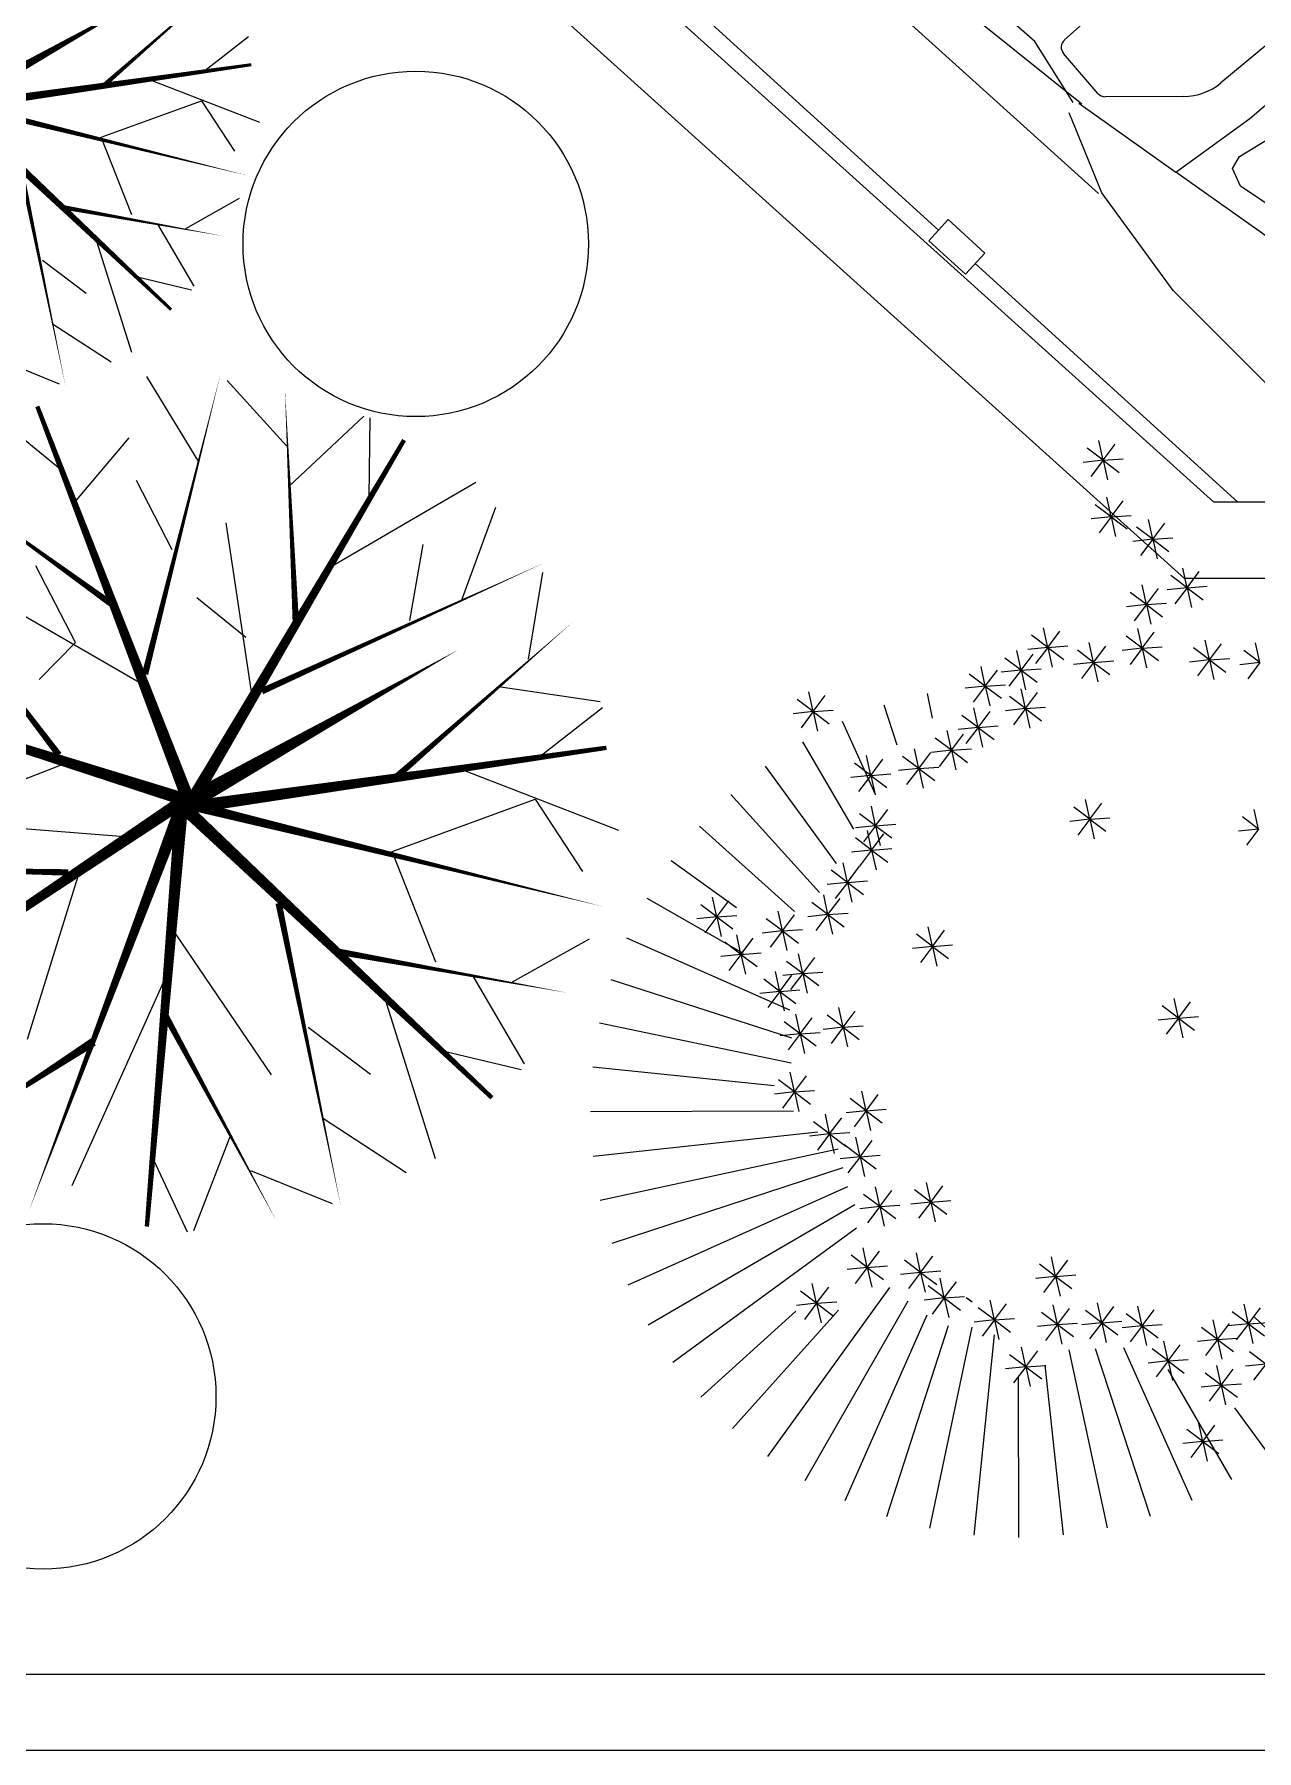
# Model space of a CAD drawing. Header units: millimetres. Extents: x 4849 to 12923, y -7542 to -986.
# Drawn here: x 6697.8 to 7017.9, y -7403.1 to -6953.6 of the extents above; entities that cross this region are included whole.
import ezdxf

# ---------------------------------------------------------------- set-up
doc = ezdxf.new("R2010")
doc.units = ezdxf.units.MM
for name, color, linetype in [('Arbustos', 82, 'Continuous'), ('muba', 32, 'Continuous'), ('mue', 31, 'Continuous'), ('mur', 7, 'Continuous'), ('Pav', 9, 'Continuous')]:
    doc.layers.add(name, color=color, linetype=linetype)

# ---------------------------------------------------------------- blocks, each defined once
blk = doc.blocks.new('a6')
at = {"layer": 'Arbustos'}
for points in [[(-0.5865, 1.548), (-0.6188, 1.5897)], [(-0.5865, 1.548), (-0.5761, 1.5997)], [(-0.5865, 1.548), (-0.5407, 1.5741)], [(-0.5865, 1.548), (-0.6382, 1.5584)], [(-0.5865, 1.548), (-0.6314, 1.5204)], [(-0.5865, 1.548), (-0.5969, 1.4963)], [(-0.5865, 1.548), (-0.5538, 1.5066)], [(-0.5865, 1.548), (-0.5348, 1.5376)], [(-0.5035, 1.4234), (-0.5359, 1.465)], [(-0.5035, 1.4234), (-0.4932, 1.4751)], [(-0.5035, 1.4234), (-0.4577, 1.4495)], [(-0.3799, 1.4174), (-0.4123, 1.4591)], [(-0.3799, 1.4174), (-0.3696, 1.4692)], [(-0.3799, 1.4174), (-0.3341, 1.4436)], [(-0.5035, 1.4234), (-0.5552, 1.4337)], [(-0.5035, 1.4234), (-0.5484, 1.3957)], [(-0.5035, 1.4234), (-0.5139, 1.3716)], [(-0.5035, 1.4234), (-0.4709, 1.3819)], [(-0.5035, 1.4234), (-0.4518, 1.413)], [(-0.3799, 1.4174), (-0.4317, 1.4278)], [(-0.3799, 1.4174), (-0.4248, 1.3898)], [(-0.3799, 1.4174), (-0.3903, 1.3657)], [(-0.3799, 1.4174), (-0.3282, 1.4071)], [(-0.3799, 1.4174), (-0.3473, 1.376)], [(-0.244, 1.3419), (-0.2336, 1.3936)], [(-0.244, 1.3419), (-0.2957, 1.3523)], [(-0.244, 1.3419), (-0.2763, 1.3836)], [(-0.244, 1.3419), (-0.1981, 1.3681)], [(-0.3209, 1.2559), (-0.3105, 1.3076)], [(-0.244, 1.3419), (-0.2889, 1.3143)], [(-0.244, 1.3419), (-0.2543, 1.2902)], [(-0.244, 1.3419), (-0.2113, 1.3005)], [(-0.244, 1.3419), (-0.1922, 1.3316)], [(-0.3209, 1.2559), (-0.3726, 1.2663)], [(-0.3209, 1.2559), (-0.3532, 1.2976)], [(-0.3209, 1.2559), (-0.275, 1.282)], [(0.0126, 1.2473), (-0.0197, 1.289)], [(-0.3209, 1.2559), (-0.3658, 1.2283)], [(-0.3209, 1.2559), (-0.3312, 1.2042)], [(-0.3209, 1.2559), (-0.2691, 1.2455)], [(-0.3209, 1.2559), (-0.2882, 1.2145)], [(-0.1092, 1.1969), (-0.1416, 1.2386)], [(-0.1092, 1.1969), (-0.0989, 1.2486)], [(-0.1092, 1.1969), (-0.0634, 1.223)], [(0.0126, 1.2473), (-0.0391, 1.2577)], [(0.0126, 1.2473), (-0.0323, 1.2197)], [(0.0126, 1.2473), (0.0023, 1.1956)], [(-0.2815, 1.1482), (-0.3138, 1.1899)], [(-0.2815, 1.1482), (-0.2711, 1.2)], [(-0.2815, 1.1482), (-0.2357, 1.1744)], [(-0.1092, 1.1969), (-0.1609, 1.2072)], [(-0.1092, 1.1969), (-0.1541, 1.1692)], [(-0.1092, 1.1969), (-0.1196, 1.1452)], [(-0.1092, 1.1969), (-0.0766, 1.1555)], [(-0.1092, 1.1969), (-0.0575, 1.1865)], [(-0.2815, 1.1482), (-0.3332, 1.1586)], [(-0.2815, 1.1482), (-0.3264, 1.1206)], [(-0.2815, 1.1482), (-0.2918, 1.0965)], [(-0.2815, 1.1482), (-0.2297, 1.1379)], [(-0.2815, 1.1482), (-0.2488, 1.1068)], [(-0.5056, 1.0434), (-0.538, 1.0851)], [(-0.5056, 1.0434), (-0.4953, 1.0952)], [(-0.3804, 1.0599), (-0.4128, 1.1016)], [(-0.3804, 1.0599), (-0.3701, 1.1117)], [(-0.3804, 1.0599), (-0.3346, 1.0861)], [(-0.5056, 1.0434), (-0.5573, 1.0538)], [(-0.5056, 1.0434), (-0.5505, 1.0158)], [(-0.5056, 1.0434), (-0.516, 0.9917)], [(-0.5056, 1.0434), (-0.4598, 1.0696)], [(-0.5056, 1.0434), (-0.4539, 1.0331)], [(-0.5056, 1.0434), (-0.473, 1.002)], [(-0.3804, 1.0599), (-0.4322, 1.0703)], [(-0.3804, 1.0599), (-0.4253, 1.0323)], [(-0.3804, 1.0599), (-0.3908, 1.0082)], [(-0.3804, 1.0599), (-0.3287, 1.0496)], [(-0.3804, 1.0599), (-0.3478, 1.0185)], [(-0.5428, 0.9594), (-0.5751, 1.0011)], [(-0.5428, 0.9594), (-0.5324, 1.0111)], [(-0.5428, 0.9594), (-0.5945, 0.9698)], [(-0.5428, 0.9594), (-0.5877, 0.9317)], [(-0.5428, 0.9594), (-0.5531, 0.9077)], [(-0.5428, 0.9594), (-0.4969, 0.9855)], [(-0.5428, 0.9594), (-0.491, 0.949)], [(-0.5428, 0.9594), (-0.5101, 0.918)], [(-0.6092, 0.8812), (-0.6415, 0.9229)], [(-0.6092, 0.8812), (-0.5988, 0.933)], [(-0.6092, 0.8812), (-0.5634, 0.9074)], [(-0.4888, 0.8738), (-0.5212, 0.9154)], [(-0.4888, 0.8738), (-0.4785, 0.9255)], [(-0.4888, 0.8738), (-0.443, 0.8999)], [(-0.6092, 0.8812), (-0.6609, 0.8916)], [(-0.6092, 0.8812), (-0.6541, 0.8536)], [(-0.6092, 0.8812), (-0.6196, 0.8295)], [(-0.6092, 0.8812), (-0.5575, 0.8709)], [(-0.6092, 0.8812), (-0.5765, 0.8398)], [(-0.4888, 0.8738), (-0.5405, 0.8841)], [(-0.4888, 0.8738), (-0.5337, 0.8461)], [(-0.4888, 0.8738), (-0.4992, 0.822)], [(-0.4888, 0.8738), (-0.4371, 0.8634)], [(-0.4888, 0.8738), (-0.4562, 0.8323)], [(0.1977, 0.8527), (0.1459, 0.863)], [(0.1977, 0.8527), (0.1653, 0.8944)], [(-0.5796, 0.7755), (-0.6119, 0.8172)], [(-0.5796, 0.7755), (-0.5692, 0.8272)], [(0.1977, 0.8527), (0.1527, 0.825)], [(0.1977, 0.8527), (0.1873, 0.801)], [(-0.6974, 0.7463), (-0.7376, 0.7982)], [(-0.5796, 0.7755), (-0.6313, 0.7859)], [(-0.5796, 0.7755), (-0.6245, 0.7479)], [(-0.5796, 0.7755), (-0.59, 0.7238)], [(-0.5796, 0.7755), (-0.5338, 0.8017)], [(-0.5796, 0.7755), (-0.5279, 0.7652)], [(-0.5796, 0.7755), (-0.5469, 0.7341)], [(-0.7503, 0.6426), (-0.8262, 0.7218)], [(-0.6167, 0.6915), (-0.6491, 0.7332)], [(-0.6167, 0.6915), (-0.6064, 0.7432)], [(-0.2117, 0.6852), (-0.2441, 0.7269)], [(-0.2117, 0.6852), (-0.2013, 0.7369)], [(-0.987, 0.6265), (-0.9766, 0.6782)], [(-0.6167, 0.6915), (-0.6685, 0.7018)], [(-0.6167, 0.6915), (-0.6617, 0.6638)], [(-0.6167, 0.6915), (-0.6271, 0.6398)], [(-0.6167, 0.6915), (-0.5709, 0.7176)], [(-0.6167, 0.6915), (-0.5841, 0.65)], [(-0.6167, 0.6915), (-0.565, 0.6811)], [(-0.2117, 0.6852), (-0.2634, 0.6956)], [(-0.2117, 0.6852), (-0.2566, 0.6575)], [(-0.2117, 0.6852), (-0.2221, 0.6335)], [(-0.2117, 0.6852), (-0.1659, 0.7113)], [(-0.2117, 0.6852), (-0.179, 0.6438)], [(-0.2117, 0.6852), (-0.16, 0.6748)], [(-0.987, 0.6265), (-1.0387, 0.6368)], [(-0.987, 0.6265), (-1.0193, 0.6682)], [(-0.987, 0.6265), (-0.9411, 0.6526)], [(-0.746, 0.501), (-0.9063, 0.6367)], [(-0.6734, 0.6114), (-0.7058, 0.653)], [(-0.6734, 0.6114), (-0.6631, 0.6631)], [(-0.6734, 0.6114), (-0.6276, 0.6375)], [(-0.987, 0.6265), (-1.0319, 0.5988)], [(-0.987, 0.6265), (-0.9973, 0.5748)], [(-0.987, 0.6265), (-0.9543, 0.5851)], [(-0.987, 0.6265), (-0.9352, 0.6161)], [(-0.7789, 0.541), (-0.7686, 0.5927)], [(-0.6734, 0.6114), (-0.7251, 0.6217)], [(-0.6734, 0.6114), (-0.7183, 0.5837)], [(-0.6734, 0.6114), (-0.6838, 0.5596)], [(-0.6734, 0.6114), (-0.6217, 0.601)], [(-0.6734, 0.6114), (-0.6408, 0.5699)], [(-0.7579, 0.3943), (-0.9771, 0.5436)], [(-0.7789, 0.541), (-0.8306, 0.5514)], [(-0.7789, 0.541), (-0.8238, 0.5134)], [(-0.7789, 0.541), (-0.8113, 0.5827)], [(-0.7789, 0.541), (-0.7893, 0.4893)], [(-0.7789, 0.541), (-0.7331, 0.5672)], [(-0.7789, 0.541), (-0.7272, 0.5307)], [(-0.7789, 0.541), (-0.7463, 0.4996)], [(-0.7102, 0.4275), (-0.7426, 0.4692)], [(-0.7102, 0.4275), (-0.6999, 0.4792)], [(-0.7102, 0.4275), (-0.6644, 0.4536)], [(-0.7596, 0.2941), (-1.0378, 0.4436)], [(-0.7102, 0.4275), (-0.762, 0.4378)], [(-0.7102, 0.4275), (-0.7552, 0.3998)], [(-0.6922, 0.3656), (-0.7245, 0.4073)], [(-0.7102, 0.4275), (-0.7206, 0.3757)], [(-0.7102, 0.4275), (-0.6585, 0.4171)], [(-0.7102, 0.4275), (-0.6776, 0.386)], [(-0.6922, 0.3656), (-0.6818, 0.4174)], [(-0.6922, 0.3656), (-0.7439, 0.376)], [(-0.6922, 0.3656), (-0.7371, 0.338)], [(-0.6922, 0.3656), (-0.7025, 0.3139)], [(-0.6922, 0.3656), (-0.6463, 0.3918)], [(-0.6922, 0.3656), (-0.6404, 0.3553)], [(-0.6922, 0.3656), (-0.6595, 0.3242)], [(0.2221, 0.3156), (0.2325, 0.3673)], [(-0.767, 0.2066), (-1.0877, 0.3378)], [(0.2221, 0.3156), (0.1704, 0.3259)], [(0.2221, 0.3156), (0.1772, 0.2879)], [(0.2221, 0.3156), (0.1898, 0.3572)], [(0.2221, 0.3156), (0.2118, 0.2638)], [(0.2221, 0.3156), (0.2679, 0.3417)], [(0.2221, 0.3156), (0.2738, 0.3052)], [(0.2221, 0.3156), (0.2548, 0.2741)], [(-0.713, 0.2617), (-0.7647, 0.2721)], [(-0.713, 0.2617), (-0.7453, 0.3034)], [(-0.713, 0.2617), (-0.7026, 0.3134)], [(-0.713, 0.2617), (-0.6671, 0.2878)], [(-0.8047, 0.1336), (-1.1262, 0.2274)], [(-0.713, 0.2617), (-0.7579, 0.234)], [(-0.713, 0.2617), (-0.7233, 0.21)], [(-0.713, 0.2617), (-0.6612, 0.2513)], [(-0.713, 0.2617), (-0.6803, 0.2203)], [(-0.4395, 0.2069), (-0.4719, 0.2486)], [(-0.4395, 0.2069), (-0.4292, 0.2587)], [(-0.4395, 0.2069), (-0.3937, 0.2331)], [(-0.7224, 0.1638), (-0.7548, 0.2055)], [(-0.7224, 0.1638), (-0.7121, 0.2155)], [(-0.7224, 0.1638), (-0.6766, 0.1899)], [(-0.4395, 0.2069), (-0.4913, 0.2173)], [(-0.4395, 0.2069), (-0.4845, 0.1793)], [(-0.4395, 0.2069), (-0.4499, 0.1552)], [(-0.4395, 0.2069), (-0.3878, 0.1966)], [(-0.4395, 0.2069), (-0.4069, 0.1655)], [(-0.7224, 0.1638), (-0.7742, 0.1742)], [(-0.7224, 0.1638), (-0.7674, 0.1361)], [(-0.7224, 0.1638), (-0.7328, 0.1121)], [(-0.7224, 0.1638), (-0.6898, 0.1224)], [(-0.7224, 0.1638), (-0.6707, 0.1534)], [(-0.9463, 0.0762), (-1.1531, 0.1136)], [(-0.8116, 0.0736), (-0.8439, 0.1152)], [(-0.8116, 0.0736), (-0.8012, 0.1253)], [(-0.8116, 0.0736), (-0.7658, 0.0997)], [(-0.9823, 0.0329), (-1.0146, 0.0746)], [(-0.9823, 0.0329), (-0.9719, 0.0846)], [(-0.9823, 0.0329), (-0.9364, 0.059)], [(-0.8116, 0.0736), (-0.8633, 0.0839)], [(-0.8116, 0.0736), (-0.8565, 0.0459)], [(-0.8116, 0.0736), (-0.822, 0.0218)], [(-0.8116, 0.0736), (-0.7599, 0.0632)], [(-0.8116, 0.0736), (-0.7789, 0.0321)], [(-0.7154, -0.0039), (-0.705, 0.0478)], [(-0.9823, 0.0329), (-1.034, 0.0433)], [(-0.9823, 0.0329), (-1.0272, 0.0052)], [(-0.9823, 0.0329), (-0.9926, -0.0188)], [(-0.9823, 0.0329), (-0.9305, 0.0225)], [(-0.9823, 0.0329), (-0.9496, -0.0085)], [(-0.8828, -0.0286), (-0.9152, 0.0131)], [(-0.8828, -0.0286), (-0.8725, 0.0231)], [(-0.7154, -0.0039), (-0.7671, 0.0064)], [(-0.7154, -0.0039), (-0.7477, 0.0378)], [(-0.7154, -0.0039), (-0.6696, 0.0222)], [(-0.878, -0.024), (-1.1678, -0.0025)], [(-0.8828, -0.0286), (-0.9346, -0.0182)], [(-0.8828, -0.0286), (-0.9278, -0.0562)], [(-0.8828, -0.0286), (-0.8932, -0.0803)], [(-0.8828, -0.0286), (-0.837, -0.0025)], [(-0.8828, -0.0286), (-0.8311, -0.039)], [(-0.8828, -0.0286), (-0.8502, -0.07)], [(-0.7493, -0.072), (-0.7817, -0.0303)], [(-0.7154, -0.0039), (-0.7603, -0.0316)], [(-0.7493, -0.072), (-0.739, -0.0202)], [(-0.7154, -0.0039), (-0.7258, -0.0557)], [(-0.7154, -0.0039), (-0.6637, -0.0143)], [(-0.7154, -0.0039), (-0.6827, -0.0454)], [(-0.559, -0.0851), (-0.5913, -0.0435)], [(-0.559, -0.0851), (-0.5486, -0.0334)], [(-0.7493, -0.072), (-0.8011, -0.0616)], [(-0.7493, -0.072), (-0.7943, -0.0996)], [(-0.7493, -0.072), (-0.7597, -0.1237)], [(-0.7493, -0.072), (-0.7035, -0.0458)], [(-0.7493, -0.072), (-0.6976, -0.0823)], [(-0.7493, -0.072), (-0.7167, -0.1134)], [(-0.559, -0.0851), (-0.6107, -0.0748)], [(-0.559, -0.0851), (-0.6039, -0.1128)], [(-0.559, -0.0851), (-0.5693, -0.1369)], [(-0.559, -0.0851), (-0.5132, -0.059)], [(-0.559, -0.0851), (-0.5073, -0.0955)], [(-0.559, -0.0851), (-0.5263, -0.1266)], [(-0.704, -0.1052), (-1.1704, -0.1194)], [(-0.6531, -0.1494), (-0.6855, -0.1078)], [(-0.6531, -0.1494), (-0.6428, -0.0977)], [(-0.6531, -0.1494), (-0.6073, -0.1233)], [(-0.6675, -0.1689), (-1.1607, -0.2359)], [(-0.6531, -0.1494), (-0.7049, -0.1391)], [(-0.6531, -0.1494), (-0.6981, -0.1771)], [(-0.6531, -0.1494), (-0.6635, -0.2012)], [(-0.6531, -0.1494), (-0.6014, -0.1598)], [(-0.6531, -0.1494), (-0.6205, -0.1909)], [(-0.4104, -0.2563), (-0.4428, -0.2146)], [(-0.4104, -0.2563), (-0.4001, -0.2045)], [(-0.641, -0.229), (-1.1389, -0.3508)], [(-0.6006, -0.293), (-0.633, -0.2513)], [(-0.6006, -0.293), (-0.5903, -0.2413)], [(-0.6006, -0.293), (-0.5548, -0.2669)], [(-0.4104, -0.2563), (-0.4622, -0.2459)], [(-0.4104, -0.2563), (-0.4554, -0.2839)], [(-0.4104, -0.2563), (-0.4208, -0.308)], [(-0.4104, -0.2563), (-0.3646, -0.2301)], [(-0.4104, -0.2563), (-0.3587, -0.2666)], [(-0.4104, -0.2563), (-0.3778, -0.2977)], [(-0.6555, -0.3014), (-1.1052, -0.4628)], [(-0.6006, -0.293), (-0.6524, -0.2827)], [(-0.6006, -0.293), (-0.6455, -0.3207)], [(-0.6006, -0.293), (-0.611, -0.3447)], [(-0.6006, -0.293), (-0.5489, -0.3034)], [(-0.6006, -0.293), (-0.568, -0.3344)], [(-0.4703, -0.3524), (-0.5027, -0.3107)], [(-0.4703, -0.3524), (-0.46, -0.3006)], [(0.7333, -0.3273), (0.7009, -0.2857)], [(0.7333, -0.3273), (0.7436, -0.2756)], [(0.7333, -0.3273), (0.7791, -0.3012)], [(1.0184, -0.395), (0.7379, -0.3039)], [(-0.5811, -0.3397), (-1.06, -0.5707)], [(-0.4703, -0.3524), (-0.522, -0.342)], [(-0.4703, -0.3524), (-0.5152, -0.38)], [(-0.4703, -0.3524), (-0.4807, -0.4041)], [(-0.4703, -0.3524), (-0.4245, -0.3262)], [(-0.4703, -0.3524), (-0.4377, -0.3938)], [(-0.4703, -0.3524), (-0.4186, -0.3627)], [(-0.3727, -0.3719), (-0.405, -0.3303)], [(-0.3727, -0.3719), (-0.3623, -0.3202)], [(-0.3727, -0.3719), (-0.3268, -0.3458)], [(-0.1546, -0.399), (-0.187, -0.3573)], [(-0.1546, -0.399), (-0.1443, -0.3472)], [(0.6782, -0.3995), (0.6458, -0.3578)], [(0.6782, -0.3995), (0.6885, -0.3477)], [(0.7333, -0.3273), (0.6815, -0.317)], [(0.7333, -0.3273), (0.6883, -0.355)], [(0.7333, -0.3273), (0.7229, -0.3791)], [(0.7333, -0.3273), (0.785, -0.3377)], [(0.7333, -0.3273), (0.7659, -0.3688)], [(-0.5003, -0.3618), (-1.0037, -0.6732)], [(-0.4329, -0.379), (-0.9371, -0.7693)], [(-0.3727, -0.3719), (-0.4244, -0.3616)], [(-0.3727, -0.3719), (-0.4176, -0.3996)], [(-0.3727, -0.3719), (-0.383, -0.4237)], [(-0.3727, -0.3719), (-0.3209, -0.3823)], [(-0.3727, -0.3719), (-0.34, -0.4134)], [(-0.1546, -0.399), (-0.2063, -0.3886)], [(-0.1546, -0.399), (-0.1995, -0.4266)], [(-0.1546, -0.399), (-0.165, -0.4507)], [(-0.1546, -0.399), (-0.1088, -0.3728)], [(-0.1546, -0.399), (-0.1029, -0.4093)], [(-0.1546, -0.399), (-0.122, -0.4404)], [(0.2245, -0.4333), (0.1921, -0.3917)], [(0.2245, -0.4333), (0.2348, -0.3816)], [(0.4848, -0.4522), (0.4951, -0.4005)], [(0.6782, -0.3995), (0.6264, -0.3891)], [(0.6782, -0.3995), (0.6332, -0.4271)], [(0.6782, -0.3995), (0.6678, -0.4512)], [(0.6782, -0.3995), (0.724, -0.3733)], [(0.6782, -0.3995), (0.7299, -0.4098)], [(0.6782, -0.3995), (0.7108, -0.4409)], [(0.8197, -0.4029), (0.768, -0.3925)], [(0.8197, -0.4029), (0.7748, -0.4305)], [(0.8197, -0.4029), (0.8093, -0.4546)], [(-0.401, -0.4179), (-0.8608, -0.858)], [(-0.2699, -0.4674), (-0.3022, -0.4257)], [(-0.2699, -0.4674), (-0.2595, -0.4156)], [(-0.2699, -0.4674), (-0.2241, -0.4412)], [(0.2245, -0.4333), (0.1727, -0.423)], [(0.2245, -0.4333), (0.1796, -0.461)], [(0.2245, -0.4333), (0.2141, -0.4851)], [(0.2245, -0.4333), (0.2703, -0.4072)], [(0.2245, -0.4333), (0.2762, -0.4437)], [(0.2245, -0.4333), (0.2571, -0.4748)], [(0.3857, -0.4906), (0.3533, -0.4489)], [(0.3857, -0.4906), (0.396, -0.4388)], [(0.4848, -0.4522), (0.4331, -0.4418)], [(0.4848, -0.4522), (0.4524, -0.4105)], [(0.4848, -0.4522), (0.5306, -0.4261)], [(-0.3686, -0.4574), (-0.7756, -0.9381)], [(-0.3302, -0.4916), (-0.6825, -1.0089)], [(-0.2699, -0.4674), (-0.3216, -0.457)], [(-0.2699, -0.4674), (-0.3148, -0.495)], [(-0.2699, -0.4674), (-0.2802, -0.5191)], [(-0.2699, -0.4674), (-0.2182, -0.4777)], [(-0.2699, -0.4674), (-0.2372, -0.5088)], [(0.2834, -0.5449), (0.2937, -0.4932)], [(0.3857, -0.4906), (0.334, -0.4802)], [(0.3857, -0.4906), (0.3408, -0.5182)], [(0.3857, -0.4906), (0.3753, -0.5423)], [(0.3857, -0.4906), (0.4315, -0.4644)], [(0.3857, -0.4906), (0.4374, -0.5009)], [(0.3857, -0.4906), (0.4183, -0.532)], [(0.4848, -0.4522), (0.4399, -0.4799)], [(0.4848, -0.4522), (0.4744, -0.5039)], [(0.4848, -0.4522), (0.5365, -0.4626)], [(0.4848, -0.4522), (0.5174, -0.4936)], [(0.5858, -0.5057), (0.5535, -0.464)], [(0.5858, -0.5057), (0.5962, -0.454)], [(0.5858, -0.5057), (0.6316, -0.4796)], [(0.7387, -0.5031), (0.687, -0.4927)], [(0.7387, -0.5031), (0.7063, -0.4614)], [(0.7387, -0.5031), (0.749, -0.4513)], [(0.7387, -0.5031), (0.7845, -0.4769)], [(-0.0988, -0.5765), (-0.1311, -0.5348)], [(-0.0988, -0.5765), (-0.0884, -0.5248)], [(0.2834, -0.5449), (0.2317, -0.5346)], [(0.2834, -0.5449), (0.251, -0.5032)], [(0.2834, -0.5449), (0.3292, -0.5188)], [(0.4649, -0.5243), (0.7992, -0.8074)], [(0.5858, -0.5057), (0.5341, -0.4953)], [(0.5858, -0.5057), (0.5409, -0.5334)], [(0.5858, -0.5057), (0.5754, -0.5574)], [(0.5858, -0.5057), (0.6375, -0.5161)], [(0.5858, -0.5057), (0.6185, -0.5471)], [(0.5946, -0.5267), (0.87, -0.7143)], [(0.7387, -0.5031), (0.6938, -0.5307)], [(0.7387, -0.5031), (0.7283, -0.5548)], [(0.7387, -0.5031), (0.7904, -0.5134)], [(0.7387, -0.5031), (0.7713, -0.5445)], [(-0.3002, -0.5443), (-0.5825, -1.0696)], [(-0.2304, -0.625), (-0.2627, -0.5833)], [(-0.2304, -0.625), (-0.22, -0.5732)], [(-0.0988, -0.5765), (-0.1505, -0.5661)], [(-0.0988, -0.5765), (-0.1437, -0.6041)], [(-0.0988, -0.5765), (-0.1091, -0.6282)], [(-0.0988, -0.5765), (-0.0529, -0.5503)], [(-0.0988, -0.5765), (-0.047, -0.5868)], [(-0.0988, -0.5765), (-0.0661, -0.6179)], [(-0.0141, -0.6101), (-0.0464, -0.5684)], [(-0.0141, -0.6101), (-0.0037, -0.5583)], [(-0.0141, -0.6101), (0.0318, -0.5839)], [(0.1291, -0.6055), (0.0967, -0.5638)], [(0.1291, -0.6055), (0.1394, -0.5538)], [(0.1291, -0.6055), (0.1749, -0.5793)], [(0.2834, -0.5449), (0.2385, -0.5726)], [(0.2834, -0.5449), (0.273, -0.5966)], [(0.2834, -0.5449), (0.3351, -0.5553)], [(0.2834, -0.5449), (0.316, -0.5864)], [(0.3997, -0.5589), (0.719, -0.8925)], [(0.7956, -0.5417), (0.9307, -0.6143)], [(-0.2304, -0.625), (-0.2821, -0.6146)], [(-0.2304, -0.625), (-0.2753, -0.6526)], [(-0.2304, -0.625), (-0.2407, -0.6767)], [(-0.2304, -0.625), (-0.1845, -0.5988)], [(-0.2304, -0.625), (-0.1786, -0.6353)], [(-0.2304, -0.625), (-0.1977, -0.6664)], [(-0.0141, -0.6101), (-0.0658, -0.5997)], [(-0.0141, -0.6101), (-0.059, -0.6377)], [(-0.0141, -0.6101), (-0.0244, -0.6618)], [(-0.0141, -0.6101), (0.0377, -0.6204)], [(-0.0141, -0.6101), (0.0186, -0.6515)], [(0.0566, -0.5887), (0.0375, -0.5849)], [(0.0566, -0.5887), (0.0422, -0.5859)], [(0.1291, -0.6055), (0.0773, -0.5951)], [(0.1291, -0.6055), (0.0841, -0.6331)], [(0.1291, -0.6055), (0.1187, -0.6572)], [(0.1291, -0.6055), (0.1808, -0.6158)], [(0.1291, -0.6055), (0.1617, -0.6469)], [(0.2562, -0.6808), (0.2665, -0.6291)], [(0.3383, -0.5916), (0.6304, -0.9689)], [(0.7587, -0.6567), (0.7263, -0.6151)], [(0.7587, -0.6567), (0.769, -0.605)], [(-0.1552, -0.6471), (-0.2525, -1.1849)], [(-0.0962, -0.6589), (-0.1365, -1.1996)], [(-0.0357, -0.671), (-0.0195, -1.2022)], [(0.0262, -0.6717), (0.097, -1.1925)], [(0.0841, -0.648), (0.2119, -1.1707)], [(0.1457, -0.6406), (0.3239, -1.137)], [(0.2562, -0.6808), (0.2044, -0.6705)], [(0.2562, -0.6808), (0.2238, -0.6392)], [(0.2562, -0.6808), (0.302, -0.6547)], [(0.2993, -0.6556), (0.5343, -1.0355)], [(0.7587, -0.6567), (0.707, -0.6464)], [(0.7587, -0.6567), (0.7138, -0.6844)], [(0.7587, -0.6567), (0.7483, -0.7085)], [(0.7587, -0.6567), (0.8045, -0.6306)], [(0.7587, -0.6567), (0.8104, -0.6671)], [(0.7587, -0.6567), (0.7913, -0.6982)], [(-0.3096, -0.7671), (-0.2992, -0.7154)], [(0.2562, -0.6808), (0.2112, -0.7085)], [(0.2562, -0.6808), (0.2458, -0.7326)], [(0.2499, -0.7145), (0.4318, -1.0918)], [(0.2562, -0.6808), (0.3079, -0.6912)], [(0.2562, -0.6808), (0.2888, -0.7223)], [(-0.25, -0.759), (-0.3663, -1.158)], [(-0.3096, -0.7671), (-0.3613, -0.7567)], [(-0.3096, -0.7671), (-0.342, -0.7254)], [(-0.3096, -0.7671), (-0.2638, -0.741)], [(-0.3496, -0.8088), (-0.4767, -1.1195)], [(-0.3096, -0.7671), (-0.3545, -0.7948)], [(-0.3096, -0.7671), (-0.32, -0.8188)], [(-0.3096, -0.7671), (-0.2769, -0.8085)], [(-0.3096, -0.7671), (-0.2579, -0.7775)]]:
    blk.add_lwpolyline(points, dxfattribs=at)
blk = doc.blocks.new('a7')
at = {"layer": 'Arbustos'}
for p, q in [((-0.7135, -0.5067), (-0.7135, -0.5068)), ((-0.7135, -0.5068), (-0.7135, -0.5067)), ((-0.707, -0.5052), (-0.707, -0.5053)), ((-0.707, -0.5053), (-0.707, -0.5053)), ((-0.7164, -0.5128), (-0.7164, -0.5128)), ((-0.7164, -0.5128), (-0.7164, -0.5128)), ((-0.7135, -0.5188), (-0.7135, -0.5188)), ((-0.7135, -0.5188), (-0.7135, -0.5188)), ((-0.707, -0.5203), (-0.707, -0.5203)), ((-0.707, -0.5203), (-0.707, -0.5203)), ((-0.7018, -0.5094), (-0.7018, -0.5094)), ((-0.7018, -0.5094), (-0.7018, -0.5094)), ((-0.7018, -0.5161), (-0.7018, -0.5161)), ((-0.7018, -0.5161), (-0.7018, -0.5161))]:
    blk.add_line(p, q, dxfattribs=at)
for points in [[(-0.7018, -0.5161, 0.0225, 0.0075, 0), (-0.7475, 0.2239, 0.0075, 0.0075, 0)], [(-0.9848, -0.1656, 0.015, 0, 0), (-1.0002, 0.1738, 0, 0, 0)], [(-0.7085, -0.2764, 0.0112, 0, 0), (-0.4262, 0.1829, 0.0112, 0, 0)], [(-0.7087, -0.5047, 0.0225, 0, 0), (-0.7087, -0.5047, 0.0225, 0, 0), (-1.1815, 0.079, 0, 0, 0)], [(-0.707, -0.5203, 0.0225, 0.0075, 0), (-0.157, -0.0231, 0.0075, 0.0075, 0)], [(-0.7018, -0.5094, 0.0225, 0.0075, 0), (-1.3088, -0.0838, 0.0075, 0.0075, 0)], [(-1.03, -0.2822, 0.0112, 0, 0), (-1.0054, -0.2969, 0.0112, 0, 0), (-1.414, -0.2833, 0.0112, 0, 0)], [(-0.5238, -0.3655, 0.0112, 0, 0), (0.0113, -0.2999, 0, 0, 0)], [(-0.9392, -0.5652, 0.0112, 0, 0), (-1.4498, -0.3922, 0, 0, 0)], [(-0.3192, -0.5811, 0.0112, 0, 0), (-0.3477, -0.5785, 0.0112, 0, 0), (0.0263, -0.4135, 0.0112, 0, 0)], [(-0.707, -0.5053, 0.0225, 0.0075, 0), (-1.4182, -0.7145, 0.0075, 0.0075, 0)], [(-0.7087, -0.5128, 0.018, 0, 0), (-1.2288, -1.0491, 0, 0, 0)], [(-0.7135, -0.5067, 0.0225, 0.0075, 0), (-0.9934, -1.1933, 0.0075, 0.0075, 0)], [(-0.7087, -0.5128, 0.03, 0, 0), (-0.7164, -1.0571, 0, 0, 0)], [(-0.7164, -0.5128, 0.0225, 0.0075, 0), (-0.3541, -1.1596, 0.0075, 0.0075, 0)], [(-0.7135, -0.5188, 0.0225, 0.0075, 0), (0.0181, -0.6388, 0.0075, 0.0075, 0)], [(-0.4783, -0.5655, 0.0112, 0, 0), (-0.0933, -0.9429, 0.0112, 0, 0)], [(-1.0893, -0.6202, 0.0112, 0, 0), (-1.0625, -0.6101, 0.0112, 0, 0), (-1.3279, -0.9211, 0.0112, 0, 0)], [(0.3811, -0.8199, 0.00788, 0, 0), (0.0237, -0.6988, 0, 0, 0)], [(-0.6063, -0.7258, 0.0112, 0, 0), (-0.6614, -1.2621, 0.0112, 0, 0)], [(0.5436, -0.778, 0.0158, 0.00525, 0), (0.0458, -0.9245, 0.00525, 0.00525, 0)], [(0.5391, -0.779, 0.0158, 0.00525, 0), (0.3432, -1.2596, 0.00525, 0.00525, 0)], [(0.5424, -0.7832, 0.021, 0, 0), (0.537, -1.1643, 0.021, 0, 0)], [(0.5424, -0.7832, 0.0126, 0, 0), (0.1783, -1.1586, 0, 0, 0)], [(-0.5193, -0.8599, 0.0112, 0, 0), (-0.5351, -0.836, 0.0112, 0, 0), (-0.1728, -1.0256, 0.0112, 0, 0)], [(-0.862, -0.8773, 0.0112, 0, 0), (-0.8532, -0.8501, 0.0112, 0, 0), (-0.7755, -1.2515, 0.0112, 0, 0)], [(0.276, -0.8584, 0.00788, 0, 0), (0.2948, -0.8514, 0.00788, 0, 0), (0.109, -1.0691, 0, 0, 0)], [(0.4351, -1.0384, 0.00788, 0, 0), (0.4413, -1.0193, 0.00788, 0, 0), (0.4957, -1.3003, 0.00788, 0, 0)]]:
    blk.add_lwpolyline(points, format="xyseb", dxfattribs=at)
for points in [[(-1.1815, -0.0077), (-0.9451, -0.339)], [(-0.7227, -0.2871), (-0.9232, -0.0682)], [(-0.541, -0.3611), (-0.4949, -0.0679)], [(-1.2148, -0.1523), (-1.352, -0.1397)], [(-1.2448, -0.2895), (-1.356, -0.1501)], [(-0.7006, -0.3864), (-0.5905, -0.2288)], [(-1.3154, -0.2884), (-1.4367, -0.3818)], [(-0.8938, -0.383), (-1.19, -0.4033)], [(-0.4856, -0.5494), (-0.2276, -0.4025)], [(-0.3934, -0.4022), (-0.3695, -0.4889), (-0.2198, -0.497)], [(-1.2997, -0.4426), (-1.455, -0.5205)], [(-1.1509, -0.5007), (-1.2763, -0.553)], [(-1.175, -0.6409), (-1.4593, -0.576)], [(-0.0963, -0.618), (0.0328, -0.5698)], [(-0.157, -0.6152), (-0.1096, -0.7493)], [(0.1177, -0.6262), (0.0329, -0.6916)], [(-1.3061, -0.6837), (-1.4015, -0.7831)], [(-0.5982, -0.71), (-0.3225, -0.8202)], [(-0.5116, -0.7493), (-0.4092, -0.71)], [(-0.3155, -0.7155), (-0.1799, -0.7227)], [(0.1288, -0.7341), (0.02, -0.7887)], [(-1.1657, -0.7493), (-0.9609, -0.7809), (-1.0082, -1.0413), (-1.158, -1.0491)], [(0.2329, -0.7748), (0.1451, -0.8114)], [(-1.2176, -0.7927), (-1.3958, -0.7927)], [(-0.2067, -0.8324), (-0.033, -0.8296)], [(0.216, -0.8729), (0.017, -0.8275)], [(-1.2624, -0.8472), (-1.2649, -1.0003)], [(0.1243, -0.9028), (0.0575, -0.9725)], [(-0.48, -0.9389), (-0.48, -1.2305)], [(-0.3225, -0.9466), (-0.2829, -1.1203)], [(-0.2594, -0.9782), (-0.1096, -0.9466)], [(0.2225, -0.9488), (0.3659, -0.9709), (0.3328, -1.1532), (0.2279, -1.1586)], [(-0.8993, -0.9572), (-1.1273, -1.1391)], [(0.1862, -0.9792), (0.0615, -0.9792)], [(-0.6298, -1.0098), (-0.5274, -1.0964)], [(0.1548, -1.0174), (0.1531, -1.1245)], [(-0.4092, -1.0571), (-0.291, -1.128)], [(-0.9476, -1.0864), (-0.9293, -1.223)], [(-0.8071, -1.0852), (-0.9182, -1.2245)], [(0.4091, -1.0943), (0.2494, -1.2216)], [(-0.6456, -1.1045), (-0.5351, -1.2386)], [(-0.7924, -1.1542), (-0.6744, -1.2516)], [(0.3752, -1.1847), (0.388, -1.2804)]]:
    blk.add_lwpolyline(points, dxfattribs=at)
for centre in [(-1.4729, 0.2208), (-0.07, -1.3492)]:
    blk.add_circle(centre, 0.3002, dxfattribs=at)
blk = doc.blocks.new('TT')
at = {"linetype": 'ByBlock'}
for p, q in [((-6279.5326, -169.2982), (-6279.5847, -168.9906)), ((-6280.0708, -169.0504), (-6279.8331, -169.0727)), ((-6279.7402, -169.1161), (-6279.5938, -169.261)), ((-6279.4025, -169.0946), (-6279.355, -170.0168)), ((-6279.5863, -169.281), (-6279.5966, -169.4182)), ((-6279.5241, -169.3099), (-6279.5657, -169.4935)), ((-6279.5367, -169.2909), (-6279.4489, -170.0977)), ((-6279.6234, -169.4417), (-6280.0377, -169.418)), ((-6279.5657, -169.4935), (-6279.5161, -170.278))]:
    blk.add_line(p, q, dxfattribs=at)
for points in [[(-6280.2061, -167.8153), (-6280.0342, -167.8207), (-6279.7131, -167.879), (-6279.6029, -167.9079), (-6279.5017, -167.9598), (-6279.3827, -168.2437), (-6279.3607, -168.4004), (-6279.3607, -168.7767), (-6279.4091, -169.0896), (-6279.4973, -169.2982)], [(-6280.2101, -167.8987), (-6279.9379, -167.9266), (-6279.8273, -167.9799), (-6279.7532, -168.0953), (-6279.6953, -168.2719), (-6279.632, -168.7166), (-6279.5847, -168.9906), (-6279.8214, -168.9529), (-6280.0696, -168.9337), (-6280.2153, -168.9252)], [(-6279.8479, -167.9835), (-6279.6785, -168.8455), (-6279.6964, -168.8931), (-6279.7316, -168.9015), (-6280.1149, -168.8082), (-6280.1714, -168.7395), (-6280.2009, -167.9238)]]:
    blk.add_lwpolyline(points, dxfattribs=at)
for centre, radius, start, end in [((-6279.8474, -169.2245), 0.1524, 45.3046, 84.6214), ((-6279.6117, -169.2791), 0.0254, 355.7151, 45.3046), ((-6279.6219, -169.4163), 0.0254, 266.7256, 355.7151)]:
    blk.add_arc(centre, radius, start, end, dxfattribs=at)

msp = doc.modelspace()

# ---------------------------------------------------------------- linework, layer by layer
at = {"layer": 'muba', "ltscale": 0.05}
for p, q in [((7006.64, -7076.14), (6550.73, -6664.87)), ((6998.95, -7096.14), (6552.18, -6693.11)), ((7643.64, -7076.14), (7006.64, -7076.14)), ((7643.64, -7096.14), (6998.95, -7096.14))]:
    msp.add_line(p, q, dxfattribs=at)
at = {"layer": 'mur', "ltscale": 0.05}
for p, q in [((8311.71, -7383.14), (6001, -7383.14)), ((8320.06, -7403.08), (5955, -7403.08))]:
    msp.add_line(p, q, dxfattribs=at)
msp.add_lwpolyline([(6946.71, -7010.88), (6937.09, -7002.13), (6932.04, -7007.68), (6941.66, -7016.42)], close=True, dxfattribs=at)
at = {"layer": 'Pav', "ltscale": 0.05}
for p, q in [((6717.96, -6807.94), (6934.57, -7004.9)), ((6944.19, -7013.65), (7012.91, -7076.14))]:
    msp.add_line(p, q, dxfattribs=at)

# ---------------------------------------------------------------- block references
at = {"layer": 'Arbustos'}
for name, p, xscale, yscale, zscale, rotation in [('a7', (6616.89, -7101.96), 150.6564210681819, 150.656421068159, 150.6564210681591, 120.3050321098067), ('a6', (6963.71, -7230.1), 100.0000000000115, 100, 100, 334.4118312984196)]:
    msp.add_blockref(name, p, dxfattribs=dict(at, xscale=xscale, yscale=yscale, zscale=zscale, rotation=rotation))
at = {"layer": 'mue', "xscale": 99.9999999999828, "yscale": 100, "zscale": 100, "rotation": 225.0000000000099}
msp.add_blockref('TT', (-425087.53, -462972.86), dxfattribs=at)

doc.saveas('drawing.dxf')
